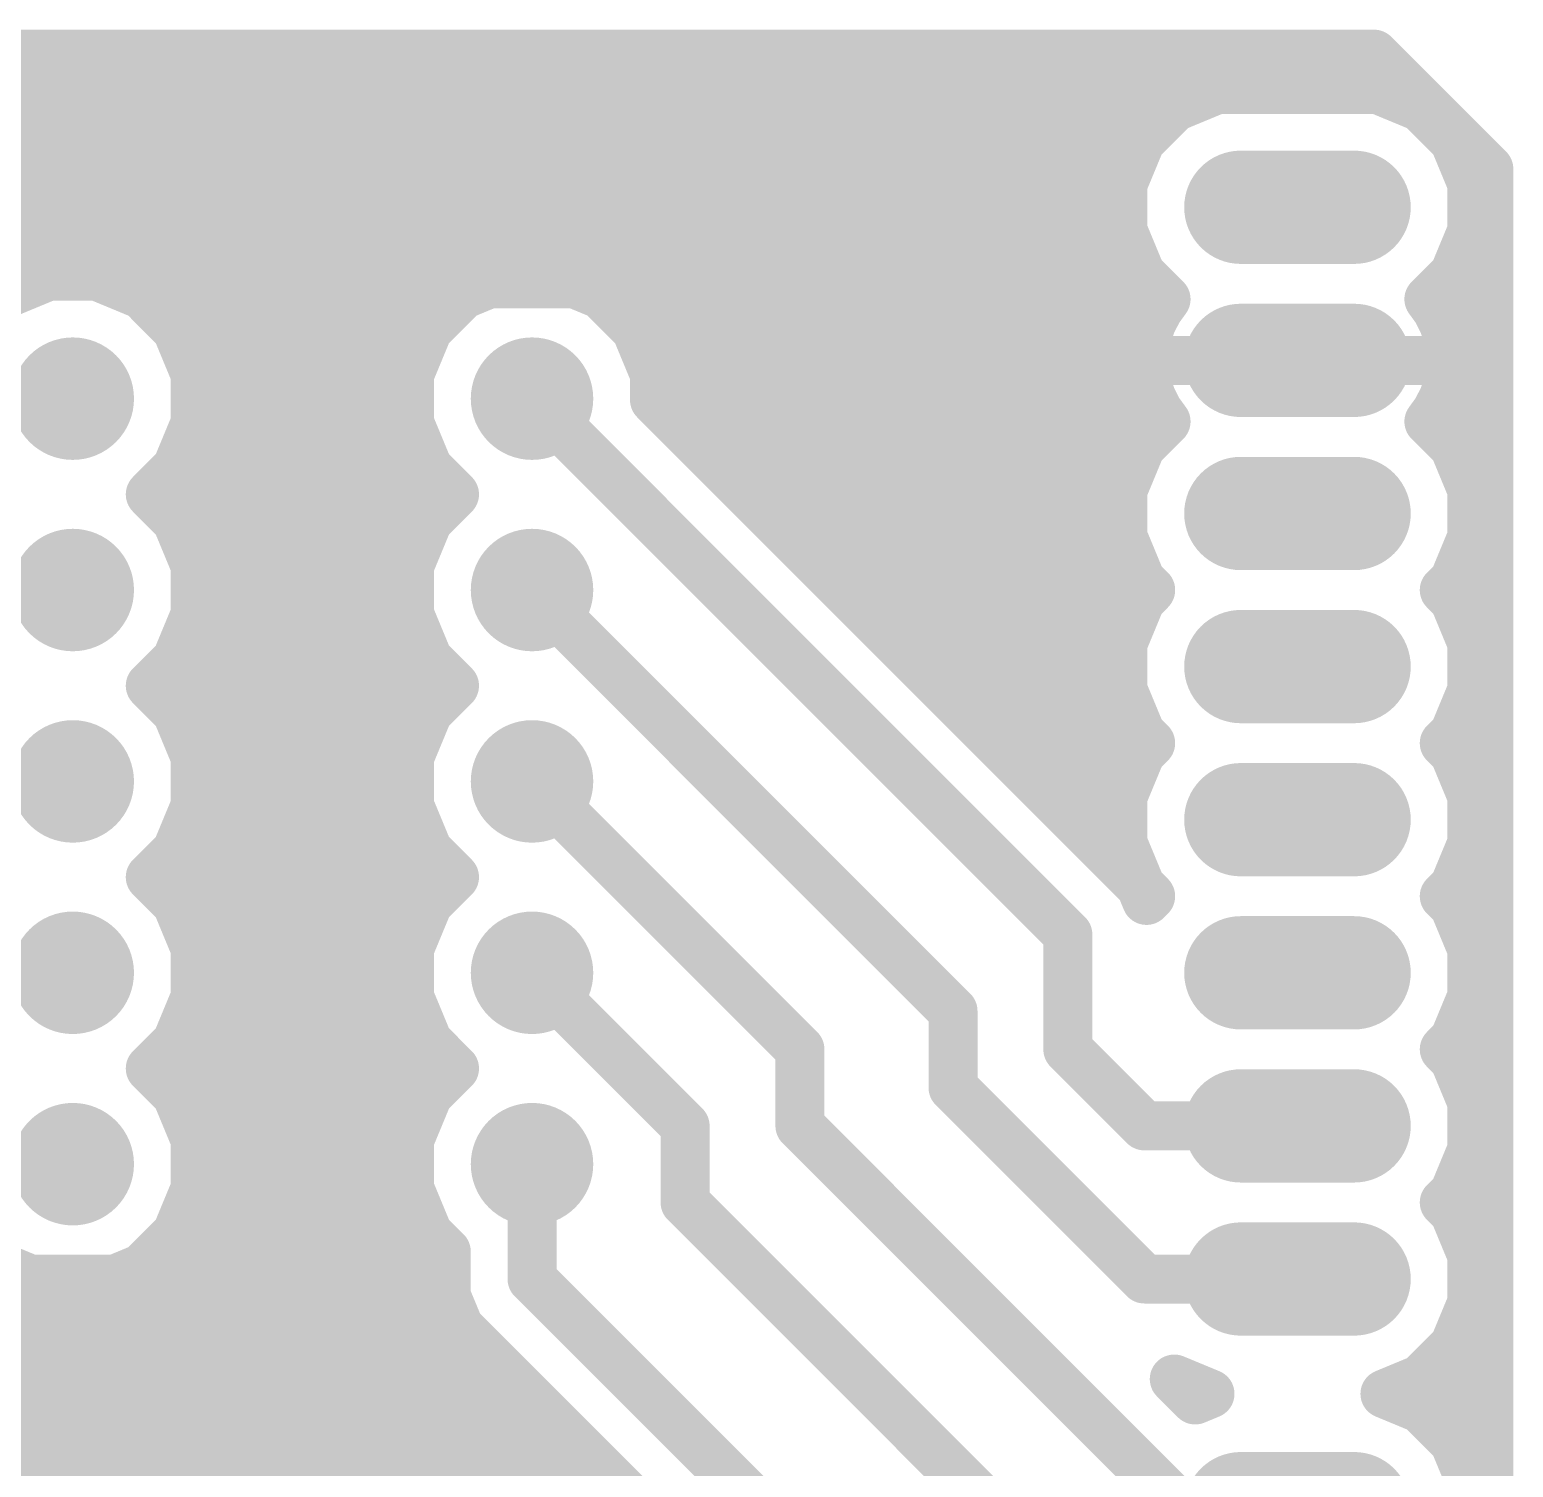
# Model space of a CAD drawing. Extents: x 5.3 to 60.7, y 2.1 to 49.9.
# Drawn here: x 36.12 to 60.73, y 26.09 to 49.94 of the extents above; entities that cross this region are included whole.
import ezdxf

# ---------------------------------------------------------------- set-up
doc = ezdxf.new("R2010")
doc.units = 0
doc.layers.add('16', color=174, linetype='CONTINUOUS')
doc.layers.add('17', color=94, linetype='CONTINUOUS')

# ---------------------------------------------------------------- blocks, each defined once
blk = doc.blocks.new('ROUNDP')
at = {"const_width": 0.5}
blk.add_lwpolyline([(0, -0.25, 1), (0, 0.25, 1), (0, -0.25)], format="xyb", dxfattribs=at)
blk = doc.blocks.new('LONGP100')
at = {"const_width": 1}
blk.add_lwpolyline([(-0.5, 0), (0.5, 0)], dxfattribs=at)
at = {"const_width": 0.5}
for points in [[(-0.5, 0.25, 1), (-0.5, -0.25)], [(0.5, -0.25, 1), (0.5, 0.25)]]:
    blk.add_lwpolyline(points, format="xyb", dxfattribs=at)

msp = doc.modelspace()

# ---------------------------------------------------------------- linework, layer by layer
at = {"layer": '16', "const_width": 0.8128}
for points in [[(7.62, 49.53), (58.42, 49.53)], [(58.42, 49.53), (60.325, 47.625)], [(55.8212, 48.9458), (55.1023, 48.648)], [(58.4788, 48.9458), (55.8212, 48.9458)], [(59.1977, 48.648), (58.4788, 48.9458)], [(6.858, 48.768), (55.3919, 48.768)], [(55.1023, 48.648), (54.5522, 48.0979)], [(58.9081, 48.768), (59.182, 48.768)], [(59.7478, 48.0979), (59.1977, 48.648)], [(54.5522, 48.0979), (54.2544, 47.379)], [(60.0456, 47.379), (59.7478, 48.0979)], [(6.0452, 47.9552), (54.4931, 47.9552)], [(59.8069, 47.9552), (59.9948, 47.9552)], [(60.325, 47.625), (60.325, 5.715)], [(54.2544, 47.379), (54.2544, 46.601)], [(60.0456, 46.601), (60.0456, 47.379)], [(13.4356, 47.1424), (54.2544, 47.1424)], [(60.0456, 47.1424), (60.325, 47.1424)], [(54.2544, 46.601), (54.5522, 45.8821)], [(59.7478, 45.8821), (60.0456, 46.601)], [(34.422, 46.3296), (54.3668, 46.3296)], [(59.9332, 46.3296), (60.325, 46.3296)], [(54.5522, 45.8821), (54.9695, 45.4648)], [(59.3305, 45.4648), (59.7478, 45.8821)], [(36.4258, 45.847), (35.679, 45.5376)], [(37.2342, 45.847), (36.4258, 45.847)], [(37.981, 45.5376), (37.2342, 45.847)], [(41.275, 45.72), (40.64, 45.085)], [(49.53, 45.72), (41.275, 45.72)], [(44.0458, 45.847), (43.299, 45.5376)], [(44.8542, 45.847), (44.0458, 45.847)], [(45.601, 45.5376), (44.8542, 45.847)], [(50.8, 44.45), (49.53, 45.72)], [(38.5526, 44.966), (37.981, 45.5376)], [(38.0019, 45.5168), (43.2781, 45.5168)], [(43.299, 45.5376), (42.7274, 44.966)], [(46.1726, 44.966), (45.601, 45.5376)], [(45.6219, 45.5168), (54.9175, 45.5168)], [(54.9695, 45.4648), (54.8416, 45.2887)], [(59.4584, 45.2887), (59.3305, 45.4648)], [(59.3825, 45.5168), (60.325, 45.5168)], [(54.8416, 45.2887), (54.7272, 45.0643)], [(59.5728, 45.0643), (59.4584, 45.2887)], [(38.862, 44.2192), (38.5526, 44.966)], [(40.64, 45.085), (40.64, 29.21)], [(42.7274, 44.966), (42.418, 44.2192)], [(46.482, 44.2192), (46.1726, 44.966)], [(54.7272, 45.0643), (54.6494, 44.8247)], [(59.6506, 44.8247), (59.5728, 45.0643)], [(38.6612, 44.704), (42.6188, 44.704)], [(46.2812, 44.704), (54.6303, 44.704)], [(54.6494, 44.8247), (54.61, 44.5759)], [(59.69, 44.5759), (59.6506, 44.8247)], [(59.6697, 44.704), (60.325, 44.704)], [(57.15, 44.45), (50.8, 44.45)], [(54.61, 44.5759), (54.61, 44.45)], [(54.61, 44.45), (57.15, 44.45)], [(57.15, 44.45), (54.61, 44.45)], [(54.61, 44.45), (54.61, 44.3241)], [(59.69, 44.45), (57.15, 44.45)], [(57.15, 44.45), (57.15, 44.45)], [(57.15, 44.45), (59.69, 44.45)], [(57.15, 44.45), (57.15, 44.45)], [(59.69, 44.45), (59.69, 44.5759)], [(59.69, 44.3241), (59.69, 44.45)], [(38.862, 43.4108), (38.862, 44.2192)], [(42.418, 44.2192), (42.418, 43.4108)], [(46.482, 43.7946), (46.482, 44.2192)], [(54.61, 44.3241), (54.6494, 44.0753)], [(59.6506, 44.0753), (59.69, 44.3241)], [(54.6494, 44.0753), (54.7272, 43.8357)], [(59.5728, 43.8357), (59.6506, 44.0753)], [(36.83, 43.815), (34.925, 43.815)], [(38.862, 43.8912), (42.418, 43.8912)], [(53.34, 34.925), (44.45, 43.815)], [(46.482, 43.8912), (54.7092, 43.8912)], [(54.5459, 35.7307), (46.482, 43.7946)], [(54.7272, 43.8357), (54.8416, 43.6113)], [(59.4584, 43.6113), (59.5728, 43.8357)], [(59.5908, 43.8912), (60.325, 43.8912)], [(38.5526, 42.664), (38.862, 43.4108)], [(42.418, 43.4108), (42.7274, 42.664)], [(54.9695, 43.4352), (54.5522, 43.0179)], [(54.8416, 43.6113), (54.9695, 43.4352)], [(59.3305, 43.4352), (59.4584, 43.6113)], [(59.7478, 43.0179), (59.3305, 43.4352)], [(38.7243, 43.0784), (42.5557, 43.0784)], [(47.1982, 43.0784), (54.6127, 43.0784)], [(54.5522, 43.0179), (54.2544, 42.299)], [(59.6873, 43.0784), (60.325, 43.0784)], [(60.0456, 42.299), (59.7478, 43.0179)], [(38.1162, 42.2275), (38.5526, 42.664)], [(42.7274, 42.664), (43.1638, 42.2275)], [(38.5526, 41.791), (38.1162, 42.2275)], [(38.1543, 42.2656), (43.1257, 42.2656)], [(43.1638, 42.2275), (42.7274, 41.791)], [(48.011, 42.2656), (54.2544, 42.2656)], [(54.2544, 42.299), (54.2544, 41.521)], [(60.0456, 41.521), (60.0456, 42.299)], [(60.0456, 42.2656), (60.325, 42.2656)], [(38.862, 41.0442), (38.5526, 41.791)], [(42.7274, 41.791), (42.418, 41.0442)], [(38.6927, 41.4528), (42.5873, 41.4528)], [(48.8238, 41.4528), (54.2826, 41.4528)], [(54.2544, 41.521), (54.5522, 40.8021)], [(59.7478, 40.8021), (60.0456, 41.521)], [(60.0174, 41.4528), (60.325, 41.4528)], [(38.862, 40.2358), (38.862, 41.0442)], [(42.418, 41.0442), (42.418, 40.2358)], [(54.5522, 40.8021), (54.7143, 40.64)], [(59.5857, 40.64), (59.7478, 40.8021)], [(36.83, 40.64), (34.925, 40.64)], [(38.862, 40.64), (42.418, 40.64)], [(51.435, 33.655), (44.45, 40.64)], [(49.6366, 40.64), (54.7143, 40.64)], [(54.5522, 40.4779), (54.2544, 39.759)], [(54.7143, 40.64), (54.5522, 40.4779)], [(59.7478, 40.4779), (59.5857, 40.64)], [(59.5857, 40.64), (60.325, 40.64)], [(60.0456, 39.759), (59.7478, 40.4779)], [(38.5526, 39.489), (38.862, 40.2358)], [(42.418, 40.2358), (42.7274, 39.489)], [(38.6927, 39.8272), (42.5873, 39.8272)], [(50.4494, 39.8272), (54.2826, 39.8272)], [(54.2544, 39.759), (54.2544, 38.981)], [(60.0174, 39.8272), (60.325, 39.8272)], [(60.0456, 38.981), (60.0456, 39.759)], [(38.1162, 39.0525), (38.5526, 39.489)], [(42.7274, 39.489), (43.1638, 39.0525)], [(38.5526, 38.616), (38.1162, 39.0525)], [(38.1543, 39.0144), (43.1257, 39.0144)], [(43.1638, 39.0525), (42.7274, 38.616)], [(51.2622, 39.0144), (54.2544, 39.0144)], [(54.2544, 38.981), (54.5522, 38.2621)], [(59.7478, 38.2621), (60.0456, 38.981)], [(60.0456, 39.0144), (60.325, 39.0144)], [(38.862, 37.8692), (38.5526, 38.616)], [(42.7274, 38.616), (42.418, 37.8692)], [(54.5522, 38.2621), (54.7143, 38.1)], [(59.5857, 38.1), (59.7478, 38.2621)], [(38.7243, 38.2016), (42.5557, 38.2016)], [(52.075, 38.2016), (54.6127, 38.2016)], [(54.7143, 38.1), (54.5522, 37.9379)], [(59.7478, 37.9379), (59.5857, 38.1)], [(59.6873, 38.2016), (60.325, 38.2016)], [(38.862, 37.0608), (38.862, 37.8692)], [(42.418, 37.8692), (42.418, 37.0608)], [(54.5522, 37.9379), (54.2544, 37.219)], [(60.0456, 37.219), (59.7478, 37.9379)], [(35.56, 37.465), (36.83, 37.465)], [(38.862, 37.3888), (42.418, 37.3888)], [(48.895, 33.02), (44.45, 37.465)], [(52.8878, 37.3888), (54.3247, 37.3888)], [(59.9753, 37.3888), (60.325, 37.3888)], [(38.5526, 36.314), (38.862, 37.0608)], [(42.418, 37.0608), (42.7274, 36.314)], [(54.2544, 37.219), (54.2544, 36.441)], [(60.0456, 36.441), (60.0456, 37.219)], [(38.6612, 36.576), (42.6188, 36.576)], [(53.7006, 36.576), (54.2544, 36.576)], [(60.0456, 36.576), (60.325, 36.576)], [(38.1162, 35.8775), (38.5526, 36.314)], [(42.7274, 36.314), (43.1638, 35.8775)], [(54.2544, 36.441), (54.5522, 35.7221)], [(59.7478, 35.7221), (60.0456, 36.441)], [(38.5526, 35.441), (38.1162, 35.8775)], [(43.1638, 35.8775), (42.7274, 35.441)], [(38.2305, 35.7632), (43.0495, 35.7632)], [(54.5134, 35.7632), (54.5351, 35.7632)], [(54.6452, 35.4909), (54.5459, 35.7307)], [(54.5522, 35.7221), (54.7143, 35.56)], [(54.7143, 35.56), (54.6452, 35.4909)], [(59.5857, 35.56), (59.7478, 35.7221)], [(59.7478, 35.3979), (59.5857, 35.56)], [(59.7649, 35.7632), (60.325, 35.7632)], [(38.862, 34.6942), (38.5526, 35.441)], [(42.7274, 35.441), (42.418, 34.6942)], [(60.0456, 34.679), (59.7478, 35.3979)], [(38.7559, 34.9504), (42.5241, 34.9504)], [(53.34, 33.02), (53.34, 34.925)], [(59.9332, 34.9504), (60.325, 34.9504)], [(38.862, 33.8858), (38.862, 34.6942)], [(42.418, 34.6942), (42.418, 33.8858)], [(60.0456, 33.901), (60.0456, 34.679)], [(36.83, 34.29), (34.29, 34.29)], [(38.862, 34.1376), (42.418, 34.1376)], [(46.99, 31.75), (44.45, 34.29)], [(60.0456, 34.1376), (60.325, 34.1376)], [(38.5526, 33.139), (38.862, 33.8858)], [(42.418, 33.8858), (42.7274, 33.139)], [(59.7478, 33.1821), (60.0456, 33.901)], [(51.435, 32.385), (51.435, 33.655)], [(38.6296, 33.3248), (42.6504, 33.3248)], [(59.8069, 33.3248), (60.325, 33.3248)], [(38.1162, 32.7025), (38.5526, 33.139)], [(42.7274, 33.139), (43.1638, 32.7025)], [(59.5857, 33.02), (59.7478, 33.1821)], [(48.895, 31.75), (48.895, 33.02)], [(54.61, 31.75), (53.34, 33.02)], [(59.7478, 32.8579), (59.5857, 33.02)], [(60.0456, 32.139), (59.7478, 32.8579)], [(38.5526, 32.266), (38.1162, 32.7025)], [(43.1638, 32.7025), (42.7274, 32.266)], [(38.3067, 32.512), (42.9733, 32.512)], [(54.61, 29.21), (51.435, 32.385)], [(59.8911, 32.512), (60.325, 32.512)], [(38.862, 31.5192), (38.5526, 32.266)], [(42.7274, 32.266), (42.418, 31.5192)], [(60.0456, 31.361), (60.0456, 32.139)], [(38.7874, 31.6992), (42.4926, 31.6992)], [(46.99, 30.48), (46.99, 31.75)], [(55.245, 25.4), (48.895, 31.75)], [(57.15, 31.75), (54.61, 31.75)], [(60.0456, 31.6992), (60.325, 31.6992)], [(38.862, 30.7108), (38.862, 31.5192)], [(42.418, 31.5192), (42.418, 30.7108)], [(59.7478, 30.6421), (60.0456, 31.361)], [(36.83, 31.115), (27.94, 31.115)], [(44.45, 31.115), (44.45, 29.21)], [(38.862, 30.8864), (42.418, 30.8864)], [(59.849, 30.8864), (60.325, 30.8864)], [(38.5526, 29.964), (38.862, 30.7108)], [(42.418, 30.7108), (42.7274, 29.964)], [(59.5857, 30.48), (59.7478, 30.6421)], [(54.61, 22.86), (46.99, 30.48)], [(59.7478, 30.3179), (59.5857, 30.48)], [(60.0456, 29.599), (59.7478, 30.3179)], [(37.981, 29.3924), (38.5526, 29.964)], [(38.5981, 30.0736), (42.6819, 30.0736)], [(42.7274, 29.964), (43.0276, 29.6637)], [(59.849, 30.0736), (60.325, 30.0736)], [(43.0276, 29.6637), (43.0276, 28.9271)], [(35.679, 29.3924), (36.4258, 29.083)], [(37.2342, 29.083), (37.981, 29.3924)], [(60.0456, 28.821), (60.0456, 29.599)], [(40.64, 29.21), (22.86, 29.21)], [(25.0284, 29.2608), (35.9966, 29.2608)], [(37.6634, 29.2608), (43.0276, 29.2608)], [(40.64, 29.21), (40.64, 27.94)], [(44.45, 29.21), (53.34, 20.32)], [(57.15, 29.21), (54.61, 29.21)], [(60.0456, 29.2608), (60.325, 29.2608)], [(36.4258, 29.083), (37.2342, 29.083)], [(43.0276, 28.9271), (43.2441, 28.4043)], [(59.7478, 28.1021), (60.0456, 28.821)], [(24.8087, 28.448), (43.226, 28.448)], [(43.2441, 28.4043), (52.1341, 19.5143)], [(59.8911, 28.448), (60.325, 28.448)], [(40.64, 27.94), (42.545, 27.94)], [(42.545, 27.94), (45.72, 24.765)], [(59.1977, 27.552), (59.7478, 28.1021)], [(26.4464, 27.6352), (44.0132, 27.6352)], [(55.4532, 27.2034), (55.1062, 27.5503)], [(55.1062, 27.5503), (55.6985, 27.305)], [(58.6015, 27.305), (59.1977, 27.552)], [(59.2809, 27.6352), (60.325, 27.6352)], [(55.6985, 27.305), (55.4532, 27.2034)], [(59.1977, 27.058), (58.6015, 27.305)], [(59.7478, 26.5079), (59.1977, 27.058)], [(27.2592, 26.8224), (44.826, 26.8224)], [(59.4333, 26.8224), (60.325, 26.8224)], [(60.0456, 25.789), (59.7478, 26.5079)], [(28.072, 26.0096), (45.6388, 26.0096)], [(59.9542, 26.0096), (60.325, 26.0096)], [(60.0456, 25.011), (60.0456, 25.789)]]:
    msp.add_lwpolyline(points, dxfattribs=at)
at = {"layer": '16', "const_width": 0.4064}
for points in [[(58.5637, 49.6737, 1), (58.2763, 49.3863)], [(58.42, 49.3268, 1), (58.42, 49.7332)], [(55.8212, 49.149, 1), (55.8212, 48.7426)], [(55.8989, 48.7581, 1), (55.7434, 49.1335)], [(58.5566, 49.1335, 1), (58.4011, 48.7581)], [(58.4788, 48.7426, 1), (58.4788, 49.149)], [(55.0246, 48.8358, 1), (55.1801, 48.4603)], [(55.246, 48.5044, 1), (54.9586, 48.7917)], [(55.3919, 48.5648, 1), (55.3919, 48.9712)], [(58.9081, 48.9712, 1), (58.9081, 48.5648)], [(59.3414, 48.7917, 1), (59.054, 48.5044)], [(59.1199, 48.4603, 1), (59.2754, 48.8358)], [(59.182, 48.5648, 1), (59.182, 48.9712)], [(54.7399, 48.0201, 1), (54.3644, 48.1756)], [(59.9356, 48.1756, 1), (59.5601, 48.0201)], [(54.4085, 48.2416, 1), (54.6958, 47.9542)], [(54.4931, 47.752, 1), (54.4931, 48.1584)], [(59.8069, 48.1584, 1), (59.8069, 47.752)], [(59.6042, 47.9542, 1), (59.8915, 48.2416)], [(59.9948, 47.752, 1), (59.9948, 48.1584)], [(60.5282, 47.625, 1), (60.1218, 47.625)], [(54.4576, 47.379, 1), (54.0512, 47.379)], [(60.2488, 47.379, 1), (59.8424, 47.379)], [(60.1813, 47.4813, 1), (60.4687, 47.7687)], [(54.0667, 47.4568, 1), (54.4421, 47.3013)], [(54.2544, 46.9392, 1), (54.2544, 47.3456)], [(60.0456, 47.3456, 1), (60.0456, 46.9392)], [(59.8579, 47.3013, 1), (60.2333, 47.4568)], [(60.325, 46.9392, 1), (60.325, 47.3456)], [(54.4421, 46.6787, 1), (54.0667, 46.5232)], [(54.0512, 46.601, 1), (54.4576, 46.601)], [(59.8424, 46.601, 1), (60.2488, 46.601)], [(60.2333, 46.5232, 1), (59.8579, 46.6787)], [(54.3668, 46.1264, 1), (54.3668, 46.5328)], [(59.9332, 46.5328, 1), (59.9332, 46.1264)], [(60.325, 46.1264, 1), (60.325, 46.5328)], [(54.6958, 46.0258, 1), (54.4085, 45.7384)], [(59.8915, 45.7384, 1), (59.6042, 46.0258)], [(36.4258, 46.0502, 1), (36.4258, 45.6438)], [(36.5036, 45.6593, 1), (36.348, 46.0347)], [(37.312, 46.0347, 1), (37.1564, 45.6593)], [(37.2342, 45.6438, 1), (37.2342, 46.0502)], [(41.275, 45.9232, 1), (41.275, 45.5168)], [(41.4187, 45.5763, 1), (41.1313, 45.8637)], [(44.0458, 46.0502, 1), (44.0458, 45.6438)], [(44.1236, 45.6593, 1), (43.968, 46.0347)], [(44.932, 46.0347, 1), (44.7764, 45.6593)], [(44.8542, 45.6438, 1), (44.8542, 46.0502)], [(49.6737, 45.8637, 1), (49.3863, 45.5763)], [(49.53, 45.5168, 1), (49.53, 45.9232)], [(54.3644, 45.8044, 1), (54.7399, 45.9599)], [(59.5601, 45.9599, 1), (59.9356, 45.8044)], [(38.1247, 45.6813, 1), (37.8374, 45.394)], [(38.0019, 45.72, 1), (38.0019, 45.3136)], [(37.9033, 45.3499, 1), (38.0588, 45.7254)], [(43.2212, 45.7254, 1), (43.3767, 45.3499)], [(43.4426, 45.394, 1), (43.1553, 45.6813)], [(43.2781, 45.3136, 1), (43.2781, 45.72)], [(45.7447, 45.6813, 1), (45.4574, 45.394)], [(45.6219, 45.72, 1), (45.6219, 45.3136)], [(45.5233, 45.3499, 1), (45.6788, 45.7254)], [(55.1339, 45.3453, 1), (54.8051, 45.5842)], [(54.8258, 45.3211, 1), (55.1132, 45.6084)], [(54.9175, 45.3136, 1), (54.9175, 45.72)], [(59.4949, 45.5842, 1), (59.1661, 45.3453)], [(59.1868, 45.6084, 1), (59.4742, 45.3211)], [(59.3825, 45.72, 1), (59.3825, 45.3136)], [(60.325, 45.3136, 1), (60.325, 45.72)], [(54.6772, 45.4081, 1), (55.006, 45.1692)], [(55.0226, 45.1964, 1), (54.6605, 45.3809)], [(59.6395, 45.3809, 1), (59.2774, 45.1964)], [(59.294, 45.1692, 1), (59.6228, 45.4081)], [(38.7404, 45.0438, 1), (38.3649, 44.8883)], [(38.409, 44.8224, 1), (38.6963, 45.1097)], [(40.8432, 45.085, 1), (40.4368, 45.085)], [(40.4963, 45.2287, 1), (40.7837, 44.9413)], [(42.5837, 45.1097, 1), (42.871, 44.8224)], [(42.9151, 44.8883, 1), (42.5396, 45.0438)], [(46.3604, 45.0438, 1), (45.9849, 44.8883)], [(46.029, 44.8224, 1), (46.3163, 45.1097)], [(54.5462, 45.1565, 1), (54.9083, 44.972)], [(54.9205, 45.0015, 1), (54.534, 45.1271)], [(59.766, 45.1271, 1), (59.3795, 45.0015)], [(59.3917, 44.972, 1), (59.7538, 45.1565)], [(38.6612, 44.9072, 1), (38.6612, 44.5008)], [(42.6188, 44.5008, 1), (42.6188, 44.9072)], [(46.2812, 44.9072, 1), (46.2812, 44.5008)], [(54.4561, 44.8875, 1), (54.8427, 44.7619)], [(54.8501, 44.7929, 1), (54.4487, 44.8565)], [(54.6303, 44.5008, 1), (54.6303, 44.9072)], [(59.8513, 44.8565, 1), (59.4499, 44.7929)], [(59.4573, 44.7619, 1), (59.8438, 44.8875)], [(59.6697, 44.9072, 1), (59.6697, 44.5008)], [(60.325, 44.5008, 1), (60.325, 44.9072)], [(50.8, 44.6532, 1), (50.8, 44.2468)], [(54.8132, 44.5759, 1), (54.4068, 44.5759)], [(54.61, 44.6532, 1), (54.61, 44.2468)], [(54.61, 44.6532, 1), (54.61, 44.2468)], [(54.8132, 44.45, 1), (54.4068, 44.45)], [(54.4093, 44.6077, 1), (54.8107, 44.5441)], [(57.15, 44.6532, 1), (57.15, 44.2468)], [(57.3532, 44.45, 1), (56.9468, 44.45)], [(57.15, 44.6532, 1), (57.15, 44.2468)], [(57.3532, 44.45, 1), (56.9468, 44.45)], [(57.15, 44.2468, 1), (57.15, 44.6532)], [(57.15, 44.2468, 1), (57.15, 44.6532)], [(57.15, 44.2468, 1), (57.15, 44.6532)], [(59.8932, 44.5759, 1), (59.4868, 44.5759)], [(59.8932, 44.45, 1), (59.4868, 44.45)], [(59.4893, 44.5441, 1), (59.8907, 44.6077)], [(59.69, 44.2468, 1), (59.69, 44.6532)], [(59.69, 44.2468, 1), (59.69, 44.6532)], [(39.0652, 44.2192, 1), (38.6588, 44.2192)], [(42.6212, 44.2192, 1), (42.2148, 44.2192)], [(46.6852, 44.2192, 1), (46.2788, 44.2192)], [(50.6563, 44.3063, 1), (50.9437, 44.5937)], [(54.8107, 44.3558, 1), (54.4093, 44.2923)], [(54.4068, 44.45, 1), (54.8132, 44.45)], [(56.9468, 44.45, 1), (57.3532, 44.45)], [(56.9468, 44.45, 1), (57.3532, 44.45)], [(59.4868, 44.45, 1), (59.8932, 44.45)], [(59.8907, 44.2923, 1), (59.4893, 44.3558)], [(38.6743, 44.1414, 1), (39.0497, 44.297)], [(42.2303, 44.297, 1), (42.6057, 44.1414)], [(46.2943, 44.1414, 1), (46.6697, 44.297)], [(54.4068, 44.3241, 1), (54.8132, 44.3241)], [(54.8427, 44.1381, 1), (54.4561, 44.0125)], [(54.4487, 44.0435, 1), (54.8501, 44.1071)], [(59.4499, 44.1071, 1), (59.8513, 44.0435)], [(59.8438, 44.0125, 1), (59.4573, 44.1381)], [(59.4868, 44.3241, 1), (59.8932, 44.3241)], [(36.83, 43.6118, 1), (36.83, 44.0182)], [(38.862, 44.0944, 1), (38.862, 43.688)], [(42.418, 43.688, 1), (42.418, 44.0944)], [(44.5937, 43.9587, 1), (44.3063, 43.6713)], [(46.482, 44.0944, 1), (46.482, 43.688)], [(46.6257, 43.9383, 1), (46.3383, 43.6509)], [(54.9083, 43.928, 1), (54.5462, 43.7435)], [(54.534, 43.7729, 1), (54.9205, 43.8985)], [(54.7092, 43.688, 1), (54.7092, 44.0944)], [(59.3795, 43.8985, 1), (59.766, 43.7729)], [(59.5908, 44.0944, 1), (59.5908, 43.688)], [(59.7538, 43.7435, 1), (59.3917, 43.928)], [(60.325, 43.688, 1), (60.325, 44.0944)], [(39.0497, 43.333, 1), (38.6743, 43.4886)], [(42.6057, 43.4886, 1), (42.2303, 43.333)], [(46.2788, 43.7946, 1), (46.6852, 43.7946)], [(55.006, 43.7307, 1), (54.6772, 43.4919)], [(54.6605, 43.5191, 1), (55.0226, 43.7036)], [(55.1132, 43.2915, 1), (54.8258, 43.5789)], [(59.4742, 43.5789, 1), (59.1868, 43.2915)], [(59.2774, 43.7036, 1), (59.6395, 43.5191)], [(59.6228, 43.4919, 1), (59.294, 43.7307)], [(38.6588, 43.4108, 1), (39.0652, 43.4108)], [(42.2148, 43.4108, 1), (42.6212, 43.4108)], [(54.8051, 43.3158, 1), (55.1339, 43.5547)], [(59.1661, 43.5547, 1), (59.4949, 43.3158)], [(38.7243, 43.2816, 1), (38.7243, 42.8752)], [(42.5557, 42.8752, 1), (42.5557, 43.2816)], [(47.1982, 43.2816, 1), (47.1982, 42.8752)], [(54.4085, 43.1616, 1), (54.6958, 42.8742)], [(54.7399, 42.9401, 1), (54.3644, 43.0956)], [(54.6127, 42.8752, 1), (54.6127, 43.2816)], [(59.6873, 43.2816, 1), (59.6873, 42.8752)], [(59.9356, 43.0956, 1), (59.5601, 42.9401)], [(59.6042, 42.8742, 1), (59.8915, 43.1616)], [(60.325, 42.8752, 1), (60.325, 43.2816)], [(38.3649, 42.7417, 1), (38.7404, 42.5862)], [(38.6963, 42.5203, 1), (38.409, 42.8076)], [(42.871, 42.8076, 1), (42.5837, 42.5203)], [(42.5396, 42.5862, 1), (42.9151, 42.7417)], [(38.2599, 42.3712, 1), (37.9725, 42.0838)], [(38.1543, 42.4688, 1), (38.1543, 42.0624)], [(43.3075, 42.0838, 1), (43.0201, 42.3712)], [(43.1257, 42.0624, 1), (43.1257, 42.4688)], [(48.011, 42.4688, 1), (48.011, 42.0624)], [(54.4576, 42.299, 1), (54.0512, 42.299)], [(54.2544, 42.0624, 1), (54.2544, 42.4688)], [(60.2488, 42.299, 1), (59.8424, 42.299)], [(60.0456, 42.4688, 1), (60.0456, 42.0624)], [(60.325, 42.0624, 1), (60.325, 42.4688)], [(37.9725, 42.3712, 1), (38.2599, 42.0838)], [(43.0201, 42.0838, 1), (43.3075, 42.3712)], [(54.0667, 42.3768, 1), (54.4421, 42.2213)], [(59.8579, 42.2213, 1), (60.2333, 42.3768)], [(38.7404, 41.8688, 1), (38.3649, 41.7133)], [(38.409, 41.6473, 1), (38.6963, 41.9347)], [(42.5837, 41.9347, 1), (42.871, 41.6473)], [(42.9151, 41.7133, 1), (42.5396, 41.8688)], [(38.6927, 41.656, 1), (38.6927, 41.2496)], [(42.5873, 41.2496, 1), (42.5873, 41.656)], [(48.8238, 41.656, 1), (48.8238, 41.2496)], [(54.4421, 41.5987, 1), (54.0667, 41.4432)], [(54.2826, 41.2496, 1), (54.2826, 41.656)], [(60.0174, 41.656, 1), (60.0174, 41.2496)], [(60.2333, 41.4432, 1), (59.8579, 41.5987)], [(60.325, 41.2496, 1), (60.325, 41.656)], [(54.0512, 41.521, 1), (54.4576, 41.521)], [(59.8424, 41.521, 1), (60.2488, 41.521)], [(39.0652, 41.0442, 1), (38.6588, 41.0442)], [(42.6212, 41.0442, 1), (42.2148, 41.0442)], [(38.6743, 40.9664, 1), (39.0497, 41.122)], [(42.2303, 41.122, 1), (42.6057, 40.9664)], [(54.6958, 40.9458, 1), (54.4085, 40.6584)], [(59.8915, 40.6584, 1), (59.6042, 40.9458)], [(36.83, 40.4368, 1), (36.83, 40.8432)], [(38.862, 40.8432, 1), (38.862, 40.4368)], [(42.418, 40.4368, 1), (42.418, 40.8432)], [(44.5937, 40.7837, 1), (44.3063, 40.4963)], [(49.6366, 40.8432, 1), (49.6366, 40.4368)], [(54.3644, 40.7244, 1), (54.7399, 40.8799)], [(54.7399, 40.4001, 1), (54.3644, 40.5556)], [(54.858, 40.4963, 1), (54.5706, 40.7837)], [(54.5706, 40.4963, 1), (54.858, 40.7837)], [(54.7143, 40.4368, 1), (54.7143, 40.8432)], [(59.7294, 40.7837, 1), (59.442, 40.4963)], [(59.5857, 40.8432, 1), (59.5857, 40.4368)], [(59.442, 40.7837, 1), (59.7294, 40.4963)], [(59.5601, 40.8799, 1), (59.9356, 40.7244)], [(59.9356, 40.5556, 1), (59.5601, 40.4001)], [(60.325, 40.4368, 1), (60.325, 40.8432)], [(39.0497, 40.158, 1), (38.6743, 40.3136)], [(42.6057, 40.3136, 1), (42.2303, 40.158)], [(54.4085, 40.6216, 1), (54.6958, 40.3342)], [(59.6042, 40.3342, 1), (59.8915, 40.6216)], [(38.6588, 40.2358, 1), (39.0652, 40.2358)], [(42.2148, 40.2358, 1), (42.6212, 40.2358)], [(38.6927, 40.0304, 1), (38.6927, 39.624)], [(42.5873, 39.624, 1), (42.5873, 40.0304)], [(50.4494, 40.0304, 1), (50.4494, 39.624)], [(54.4576, 39.759, 1), (54.0512, 39.759)], [(54.2826, 39.624, 1), (54.2826, 40.0304)], [(60.0174, 40.0304, 1), (60.0174, 39.624)], [(60.2488, 39.759, 1), (59.8424, 39.759)], [(60.325, 39.624, 1), (60.325, 40.0304)], [(38.6963, 39.3453, 1), (38.409, 39.6326)], [(42.871, 39.6326, 1), (42.5837, 39.3453)], [(54.0667, 39.8368, 1), (54.4421, 39.6813)], [(59.8579, 39.6813, 1), (60.2333, 39.8368)], [(38.3649, 39.5667, 1), (38.7404, 39.4112)], [(42.5396, 39.4112, 1), (42.9151, 39.5667)], [(38.2599, 39.1962, 1), (37.9725, 38.9088)], [(37.9725, 39.1962, 1), (38.2599, 38.9088)], [(38.1543, 39.2176, 1), (38.1543, 38.8112)], [(43.3075, 38.9088, 1), (43.0201, 39.1962)], [(43.0201, 38.9088, 1), (43.3075, 39.1962)], [(43.1257, 38.8112, 1), (43.1257, 39.2176)], [(51.2622, 39.2176, 1), (51.2622, 38.8112)], [(54.4421, 39.0587, 1), (54.0667, 38.9032)], [(54.2544, 38.8112, 1), (54.2544, 39.2176)], [(60.0456, 39.2176, 1), (60.0456, 38.8112)], [(60.2333, 38.9032, 1), (59.8579, 39.0587)], [(60.325, 38.8112, 1), (60.325, 39.2176)], [(54.0512, 38.981, 1), (54.4576, 38.981)], [(59.8424, 38.981, 1), (60.2488, 38.981)], [(38.7404, 38.6938, 1), (38.3649, 38.5383)], [(38.409, 38.4724, 1), (38.6963, 38.7597)], [(42.5837, 38.7597, 1), (42.871, 38.4724)], [(42.9151, 38.5383, 1), (42.5396, 38.6938)], [(54.6958, 38.4058, 1), (54.4085, 38.1184)], [(59.8915, 38.1184, 1), (59.6042, 38.4058)], [(38.7243, 38.4048, 1), (38.7243, 37.9984)], [(42.5557, 37.9984, 1), (42.5557, 38.4048)], [(52.075, 38.4048, 1), (52.075, 37.9984)], [(54.3644, 38.1844, 1), (54.7399, 38.3399)], [(54.858, 37.9563, 1), (54.5706, 38.2437)], [(54.5706, 37.9563, 1), (54.858, 38.2437)], [(54.6127, 37.9984, 1), (54.6127, 38.4048)], [(59.7294, 38.2437, 1), (59.442, 37.9563)], [(59.442, 38.2437, 1), (59.7294, 37.9563)], [(59.6873, 38.4048, 1), (59.6873, 37.9984)], [(59.5601, 38.3399, 1), (59.9356, 38.1844)], [(60.325, 37.9984, 1), (60.325, 38.4048)], [(39.0652, 37.8692, 1), (38.6588, 37.8692)], [(42.6212, 37.8692, 1), (42.2148, 37.8692)], [(54.4085, 38.0816, 1), (54.6958, 37.7942)], [(54.7399, 37.8601, 1), (54.3644, 38.0156)], [(59.9356, 38.0156, 1), (59.5601, 37.8601)], [(59.6042, 37.7942, 1), (59.8915, 38.0816)], [(38.6743, 37.7914, 1), (39.0497, 37.947)], [(42.2303, 37.947, 1), (42.6057, 37.7914)], [(36.83, 37.2618, 1), (36.83, 37.6682)], [(38.862, 37.592, 1), (38.862, 37.1856)], [(42.418, 37.1856, 1), (42.418, 37.592)], [(44.5937, 37.6087, 1), (44.3063, 37.3213)], [(52.8878, 37.592, 1), (52.8878, 37.1856)], [(54.3247, 37.1856, 1), (54.3247, 37.592)], [(59.9753, 37.592, 1), (59.9753, 37.1856)], [(60.325, 37.1856, 1), (60.325, 37.592)], [(39.0497, 36.983, 1), (38.6743, 37.1386)], [(42.6057, 37.1386, 1), (42.2303, 36.983)], [(54.4576, 37.219, 1), (54.0512, 37.219)], [(54.0667, 37.2968, 1), (54.4421, 37.1413)], [(60.2488, 37.219, 1), (59.8424, 37.219)], [(59.8579, 37.1413, 1), (60.2333, 37.2968)], [(38.6588, 37.0608, 1), (39.0652, 37.0608)], [(42.2148, 37.0608, 1), (42.6212, 37.0608)], [(38.6612, 36.7792, 1), (38.6612, 36.3728)], [(42.6188, 36.3728, 1), (42.6188, 36.7792)], [(53.7006, 36.7792, 1), (53.7006, 36.3728)], [(54.2544, 36.3728, 1), (54.2544, 36.7792)], [(60.0456, 36.7792, 1), (60.0456, 36.3728)], [(60.325, 36.3728, 1), (60.325, 36.7792)], [(38.6963, 36.1703, 1), (38.409, 36.4576)], [(42.871, 36.4576, 1), (42.5837, 36.1703)], [(54.4421, 36.5187, 1), (54.0667, 36.3632)], [(60.2333, 36.3632, 1), (59.8579, 36.5187)], [(38.3649, 36.3917, 1), (38.7404, 36.2362)], [(42.5396, 36.2362, 1), (42.9151, 36.3917)], [(54.0512, 36.441, 1), (54.4576, 36.441)], [(59.8424, 36.441, 1), (60.2488, 36.441)], [(38.2599, 36.0212, 1), (37.9725, 35.7338)], [(37.9725, 36.0212, 1), (38.2599, 35.7338)], [(43.3075, 35.7338, 1), (43.0201, 36.0212)], [(43.0201, 35.7338, 1), (43.3075, 36.0212)], [(38.2305, 35.9664, 1), (38.2305, 35.56)], [(43.0495, 35.56, 1), (43.0495, 35.9664)], [(54.5134, 35.9664, 1), (54.5134, 35.56)], [(54.7336, 35.8085, 1), (54.3581, 35.653)], [(54.6958, 35.8658, 1), (54.4085, 35.5784)], [(54.3644, 35.6444, 1), (54.7399, 35.7999)], [(54.4022, 35.587, 1), (54.6895, 35.8744)], [(54.5351, 35.56, 1), (54.5351, 35.9664)], [(54.858, 35.4163, 1), (54.5706, 35.7037)], [(59.7294, 35.7037, 1), (59.442, 35.4163)], [(59.5601, 35.7999, 1), (59.9356, 35.6444)], [(59.7649, 35.9664, 1), (59.7649, 35.56)], [(59.8915, 35.5784, 1), (59.6042, 35.8658)], [(60.325, 35.56, 1), (60.325, 35.9664)], [(38.7404, 35.5188, 1), (38.3649, 35.3633)], [(38.409, 35.2973, 1), (38.6963, 35.5847)], [(42.5837, 35.5847, 1), (42.871, 35.2973)], [(42.9151, 35.3633, 1), (42.5396, 35.5188)], [(54.5015, 35.6346, 1), (54.7889, 35.3472)], [(54.4575, 35.4131, 1), (54.8329, 35.5687)], [(54.5706, 35.4163, 1), (54.858, 35.7037)], [(59.442, 35.7037, 1), (59.7294, 35.4163)], [(59.9356, 35.4756, 1), (59.5601, 35.3201)], [(59.6042, 35.2542, 1), (59.8915, 35.5416)], [(38.7559, 35.1536, 1), (38.7559, 34.7472)], [(42.5241, 34.7472, 1), (42.5241, 35.1536)], [(53.5432, 34.925, 1), (53.1368, 34.925)], [(53.1963, 34.7813, 1), (53.4837, 35.0687)], [(59.9332, 35.1536, 1), (59.9332, 34.7472)], [(60.325, 34.7472, 1), (60.325, 35.1536)], [(39.0652, 34.6942, 1), (38.6588, 34.6942)], [(38.6743, 34.6164, 1), (39.0497, 34.772)], [(42.6212, 34.6942, 1), (42.2148, 34.6942)], [(42.2303, 34.772, 1), (42.6057, 34.6164)], [(60.2488, 34.679, 1), (59.8424, 34.679)], [(59.8579, 34.6013, 1), (60.2333, 34.7568)], [(36.83, 34.0868, 1), (36.83, 34.4932)], [(38.862, 34.3408, 1), (38.862, 33.9344)], [(42.418, 33.9344, 1), (42.418, 34.3408)], [(44.5937, 34.4337, 1), (44.3063, 34.1463)], [(60.0456, 34.3408, 1), (60.0456, 33.9344)], [(60.325, 33.9344, 1), (60.325, 34.3408)], [(39.0497, 33.808, 1), (38.6743, 33.9636)], [(42.6057, 33.9636, 1), (42.2303, 33.808)], [(60.2333, 33.8232, 1), (59.8579, 33.9787)], [(38.6588, 33.8858, 1), (39.0652, 33.8858)], [(42.2148, 33.8858, 1), (42.6212, 33.8858)], [(51.6382, 33.655, 1), (51.2318, 33.655)], [(51.2913, 33.5113, 1), (51.5787, 33.7987)], [(59.8424, 33.901, 1), (60.2488, 33.901)], [(38.6296, 33.528, 1), (38.6296, 33.1216)], [(42.6504, 33.1216, 1), (42.6504, 33.528)], [(59.8069, 33.528, 1), (59.8069, 33.1216)], [(60.325, 33.1216, 1), (60.325, 33.528)], [(38.6963, 32.9953, 1), (38.409, 33.2826)], [(42.871, 33.2826, 1), (42.5837, 32.9953)], [(59.8915, 33.0384, 1), (59.6042, 33.3258)], [(38.3649, 33.2167, 1), (38.7404, 33.0612)], [(42.5396, 33.0612, 1), (42.9151, 33.2167)], [(49.0982, 33.02, 1), (48.6918, 33.02)], [(48.7513, 32.8763, 1), (49.0387, 33.1637)], [(53.4837, 33.1637, 1), (53.1963, 32.8763)], [(59.7294, 33.1637, 1), (59.442, 32.8763)], [(59.442, 33.1637, 1), (59.7294, 32.8763)], [(59.5601, 33.2599, 1), (59.9356, 33.1044)], [(59.9356, 32.9356, 1), (59.5601, 32.7801)], [(38.2599, 32.8462, 1), (37.9725, 32.5588)], [(37.9725, 32.8462, 1), (38.2599, 32.5588)], [(43.3075, 32.5588, 1), (43.0201, 32.8462)], [(43.0201, 32.5588, 1), (43.3075, 32.8462)], [(53.1368, 33.02, 1), (53.5432, 33.02)], [(59.6042, 32.7142, 1), (59.8915, 33.0016)], [(38.3067, 32.7152, 1), (38.3067, 32.3088)], [(42.9733, 32.3088, 1), (42.9733, 32.7152)], [(51.5787, 32.5287, 1), (51.2913, 32.2413)], [(59.8911, 32.7152, 1), (59.8911, 32.3088)], [(60.325, 32.3088, 1), (60.325, 32.7152)], [(38.7404, 32.3438, 1), (38.3649, 32.1883)], [(38.409, 32.1224, 1), (38.6963, 32.4097)], [(42.5837, 32.4097, 1), (42.871, 32.1224)], [(42.9151, 32.1883, 1), (42.5396, 32.3438)], [(51.2318, 32.385, 1), (51.6382, 32.385)], [(60.2488, 32.139, 1), (59.8424, 32.139)], [(59.8579, 32.0613, 1), (60.2333, 32.2168)], [(38.7874, 31.9024, 1), (38.7874, 31.496)], [(42.4926, 31.496, 1), (42.4926, 31.9024)], [(47.1932, 31.75, 1), (46.7868, 31.75)], [(46.8463, 31.6063, 1), (47.1337, 31.8937)], [(49.0387, 31.8937, 1), (48.7513, 31.6063)], [(54.61, 31.9532, 1), (54.61, 31.5468)], [(54.4663, 31.6063, 1), (54.7537, 31.8937)], [(57.15, 31.5468, 1), (57.15, 31.9532)], [(60.0456, 31.9024, 1), (60.0456, 31.496)], [(60.325, 31.496, 1), (60.325, 31.9024)], [(39.0652, 31.5192, 1), (38.6588, 31.5192)], [(38.6743, 31.4414, 1), (39.0497, 31.597)], [(42.6212, 31.5192, 1), (42.2148, 31.5192)], [(42.2303, 31.597, 1), (42.6057, 31.4414)], [(48.6918, 31.75, 1), (49.0982, 31.75)], [(60.2333, 31.2832, 1), (59.8579, 31.4387)], [(36.83, 30.9118, 1), (36.83, 31.3182)], [(44.6532, 31.115, 1), (44.2468, 31.115)], [(59.8424, 31.361, 1), (60.2488, 31.361)], [(38.862, 31.0896, 1), (38.862, 30.6832)], [(42.418, 30.6832, 1), (42.418, 31.0896)], [(59.849, 31.0896, 1), (59.849, 30.6832)], [(60.325, 30.6832, 1), (60.325, 31.0896)], [(39.0497, 30.633, 1), (38.6743, 30.7886)], [(42.6057, 30.7886, 1), (42.2303, 30.633)], [(59.8915, 30.4984, 1), (59.6042, 30.7858)], [(38.6588, 30.7108, 1), (39.0652, 30.7108)], [(42.2148, 30.7108, 1), (42.6212, 30.7108)], [(47.1337, 30.6237, 1), (46.8463, 30.3363)], [(59.7294, 30.6237, 1), (59.442, 30.3363)], [(59.442, 30.6237, 1), (59.7294, 30.3363)], [(59.5601, 30.7199, 1), (59.9356, 30.5644)], [(46.7868, 30.48, 1), (47.1932, 30.48)], [(59.9356, 30.3956, 1), (59.5601, 30.2401)], [(59.6042, 30.1742, 1), (59.8915, 30.4616)], [(38.5981, 30.2768, 1), (38.5981, 29.8704)], [(38.6963, 29.8203, 1), (38.409, 30.1076)], [(42.871, 30.1076, 1), (42.5837, 29.8203)], [(42.6819, 29.8704, 1), (42.6819, 30.2768)], [(59.849, 30.2768, 1), (59.849, 29.8704)], [(60.325, 29.8704, 1), (60.325, 30.2768)], [(38.3649, 30.0417, 1), (38.7404, 29.8862)], [(42.5396, 29.8862, 1), (42.9151, 30.0417)], [(43.2308, 29.6637, 1), (42.8244, 29.6637)], [(38.0588, 29.2046, 1), (37.9033, 29.5801)], [(42.8839, 29.52, 1), (43.1713, 29.8074)], [(60.2488, 29.599, 1), (59.8424, 29.599)], [(59.8579, 29.5213, 1), (60.2333, 29.6768)], [(35.9966, 29.0576, 1), (35.9966, 29.464)], [(37.6634, 29.464, 1), (37.6634, 29.0576)], [(37.8374, 29.536, 1), (38.1247, 29.2487)], [(40.8432, 29.21, 1), (40.4368, 29.21)], [(40.64, 29.0068, 1), (40.64, 29.4132)], [(43.0276, 29.0576, 1), (43.0276, 29.464)], [(44.5937, 29.3537, 1), (44.3063, 29.0663)], [(54.61, 29.4132, 1), (54.61, 29.0068)], [(54.4663, 29.0663, 1), (54.7537, 29.3537)], [(57.15, 29.0068, 1), (57.15, 29.4132)], [(60.0456, 29.464, 1), (60.0456, 29.0576)], [(60.325, 29.0576, 1), (60.325, 29.464)], [(36.4258, 29.2862, 1), (36.4258, 28.8798)], [(36.348, 28.8953, 1), (36.5036, 29.2707)], [(37.1564, 29.2707, 1), (37.312, 28.8953)], [(37.2342, 28.8798, 1), (37.2342, 29.2862)], [(40.4368, 29.21, 1), (40.8432, 29.21)], [(43.2153, 29.0048, 1), (42.8399, 28.8493)], [(44.2468, 29.21, 1), (44.6532, 29.21)], [(42.8244, 28.9271, 1), (43.2308, 28.9271)], [(60.2333, 28.7432, 1), (59.8579, 28.8987)], [(43.3878, 28.548, 1), (43.1005, 28.2606)], [(43.226, 28.2448, 1), (43.226, 28.6512)], [(59.8911, 28.6512, 1), (59.8911, 28.2448)], [(59.8424, 28.821, 1), (60.2488, 28.821)], [(60.325, 28.2448, 1), (60.325, 28.6512)], [(43.0564, 28.3265, 1), (43.4319, 28.482)], [(40.64, 28.1432, 1), (40.64, 27.7368)], [(42.6887, 28.0837, 1), (42.4013, 27.7963)], [(42.545, 27.7368, 1), (42.545, 28.1432)], [(59.5601, 28.1799, 1), (59.9356, 28.0244)], [(59.8915, 27.9584, 1), (59.6042, 28.2458)], [(40.4368, 27.94, 1), (40.8432, 27.94)], [(44.0132, 27.432, 1), (44.0132, 27.8384)], [(55.184, 27.7381, 1), (55.0285, 27.3626)], [(55.2499, 27.694, 1), (54.9625, 27.4067)], [(59.054, 27.6956, 1), (59.3414, 27.4083)], [(59.2809, 27.8384, 1), (59.2809, 27.432)], [(59.2754, 27.3642, 1), (59.1199, 27.7397)], [(60.325, 27.432, 1), (60.325, 27.8384)], [(55.3754, 27.3911, 1), (55.531, 27.0156)], [(55.7763, 27.1173, 1), (55.6208, 27.4927)], [(55.6208, 27.1173, 1), (55.7763, 27.4927)], [(58.6792, 27.4927, 1), (58.5237, 27.1173)], [(58.5237, 27.4927, 1), (58.6792, 27.1173)], [(55.3095, 27.0597, 1), (55.5969, 27.3471)], [(59.3414, 27.2017, 1), (59.054, 26.9144)], [(59.1199, 26.8703, 1), (59.2754, 27.2458)], [(44.826, 26.6192, 1), (44.826, 27.0256)], [(59.4333, 27.0256, 1), (59.4333, 26.6192)], [(60.325, 26.6192, 1), (60.325, 27.0256)], [(59.9356, 26.5856, 1), (59.5601, 26.4301)], [(59.6042, 26.3642, 1), (59.8915, 26.6516)], [(45.6388, 25.8064, 1), (45.6388, 26.2128)], [(59.9542, 26.2128, 1), (59.9542, 25.8064)], [(60.325, 25.8064, 1), (60.325, 26.2128)], [(60.2488, 25.789, 1), (59.8424, 25.789)]]:
    msp.add_lwpolyline(points, format="xyb", dxfattribs=at)

# ---------------------------------------------------------------- block references
at = {"layer": '17', "xscale": 1.8796, "yscale": 1.8796}
for p in [(57.15, 46.99), (57.15, 44.45), (57.15, 41.91), (57.15, 39.37), (57.15, 36.83), (57.15, 34.29), (57.15, 31.75), (57.15, 29.21), (57.15, 25.4)]:
    msp.add_blockref('LONGP100', p, dxfattribs=at)
at = {"layer": '17', "xscale": 2.032, "yscale": 2.032, "rotation": 180}
for p in [(36.83, 43.815), (44.45, 43.815), (36.83, 40.64), (44.45, 40.64), (36.83, 37.465), (44.45, 37.465), (36.83, 34.29), (44.45, 34.29), (36.83, 31.115), (44.45, 31.115)]:
    msp.add_blockref('ROUNDP', p, dxfattribs=at)

doc.saveas('drawing.dxf')
